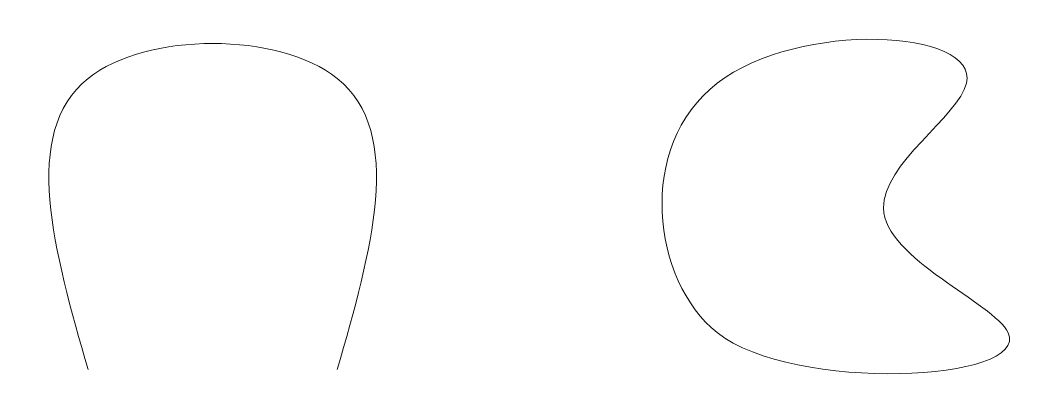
# Model space of a CAD drawing. Extents: x 179 to 422, y 880 to 970.
import ezdxf

# ---------------------------------------------------------------- set-up
doc = ezdxf.new("R2010")
doc.units = 0
doc.layers.get('0').update_dxf_attribs({"lineweight": 9, "true_color": 0xffffff})
doc.layers.add('entities', color=7, linetype='Continuous', lineweight=13, true_color=0xffffff)
doc.layers.get('0').off()
doc.layers.get('0').freeze()

# ---------------------------------------------------------------- blocks, each defined once
blk = doc.blocks.new('spline_fp')
blk.add_open_spline([(20, 10), (11.83, 38.44), (-3.33, 91.25), (103.33, 91.25), (88.17, 38.44), (80, 10)], degree=3, knots=[0, 0, 0, 0, 70, 130, 200, 200, 200, 200])
blk = doc.blocks.new('spline_fp_closed')
blk.add_open_spline([(20, 20), (4.31, 32.4), (-3.64, 97.3), (109, 91.71), (37.95, 46.65), (130.14, 9.78), (38.31, 5.54), (20, 20)], degree=3, knots=[0, 0, 0, 0, 60, 120, 156.055513, 198.48192, 268.48192, 268.48192, 268.48192, 268.48192])

msp = doc.modelspace()

# ---------------------------------------------------------------- block references
at = {"layer": 'entities'}
for name, p in [('spline_fp_closed', (326.47, 874.65)), ('spline_fp', (175, 875.78))]:
    msp.add_blockref(name, p, dxfattribs=at)

doc.saveas('drawing.dxf')
